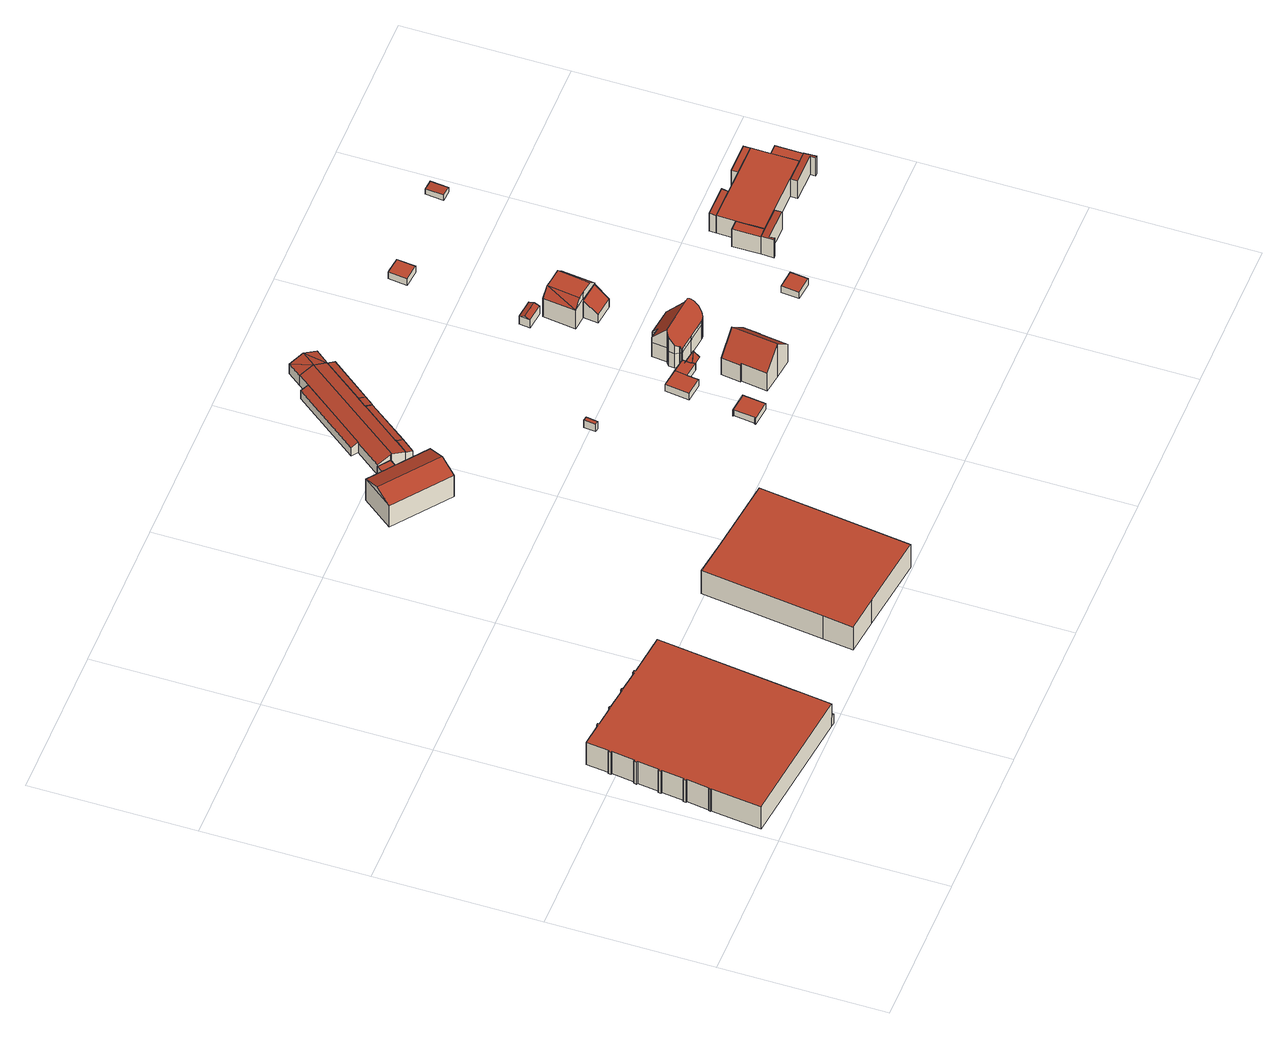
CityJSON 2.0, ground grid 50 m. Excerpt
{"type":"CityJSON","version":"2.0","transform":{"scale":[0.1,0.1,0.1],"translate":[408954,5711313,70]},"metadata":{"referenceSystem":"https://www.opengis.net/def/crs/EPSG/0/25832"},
"CityObjects":{
"building1":{"type":"Building","attributes":{"Gemeindeschluessel":"05978036","Geometrietyp2DReferenz":"3000","function":"31001_3211"},"children":["building1-1","building1-2"]},
"building1-1":{"type":"BuildingPart","attributes":{"roofType":"2100","measuredHeight":3.85},"parents":["building1"],"geometry":[{"type":"MultiSurface","lod":"2","boundaries":[[[0,1,2,3]],[[4,5,6,7]],[[5,0,3,6]],[[5,4,1,0]],[[3,2,7,6]],[[7,2,1,4]]],"semantics":{"surfaces":[{"type":"WallSurface"},{"type":"RoofSurface"},{"type":"GroundSurface"},{"type":"ClosureSurface"}],"values":[0,0,0,1,2,3]}}]},
"building1-2":{"type":"BuildingPart","attributes":{"roofType":"1000","measuredHeight":8.75},"parents":["building1"],"geometry":[{"type":"MultiSurface","lod":"2","boundaries":[[[8,9,10,11]],[[9,12,13,10]],[[12,14,15,13]],[[14,16,17,15]],[[16,18,19,17]],[[18,20,21,19]],[[20,22,23,21]],[[22,24,25,23]],[[24,26,27,25]],[[26,28,29,27]],[[28,30,31,29]],[[30,32,33,31]],[[32,34,35,33]],[[34,36,37,35]],[[36,38,39,37]],[[38,40,41,39]],[[40,42,43,41]],[[42,44,45,43]],[[44,46,47,45]],[[46,48,49,47]],[[48,50,51,49]],[[50,52,53,51]],[[52,54,55,53]],[[54,56,57,55]],[[56,58,59,57]],[[58,60,61,59]],[[60,62,63,61]],[[62,64,65,63]],[[64,66,67,65]],[[66,68,69,67]],[[68,70,71,69]],[[70,72,73,71]],[[72,74,75,73]],[[74,76,77,75]],[[76,78,79,77]],[[78,80,81,79]],[[80,82,83,81]],[[82,84,85,83]],[[84,86,4,7,85]],[[87,8,11,2,1]],[[87,86,84,82,80,78,76,74,72,70,68,66,64,62,60,58,56,54,52,50,48,46,44,42,40,38,36,34,32,30,28,26,24,22,20,18,16,14,12,9,8]],[[11,10,13,15,17,19,21,23,25,27,29,31,33,35,37,39,41,43,45,47,49,51,53,55,57,59,61,63,65,67,69,71,73,75,77,79,81,83,85,7,2]],[[1,4,86,87]],[[1,2,7,4]]],"semantics":{"surfaces":[{"type":"WallSurface"},{"type":"RoofSurface"},{"type":"GroundSurface"},{"type":"ClosureSurface"}],"values":[0,0,0,0,0,0,0,0,0,0,0,0,0,0,0,0,0,0,0,0,0,0,0,0,0,0,0,0,0,0,0,0,0,0,0,0,0,0,0,0,1,2,0,3]}}]},
"building2":{"type":"Building","attributes":{"Gemeindeschluessel":"05978036","Geometrietyp2DReferenz":"3000","function":"31001_3211","roofType":"1000","measuredHeight":9.17},"geometry":[{"type":"MultiSurface","lod":"2","boundaries":[[[88,89,90,91]],[[89,92,93,90]],[[92,94,95,93]],[[94,96,97,95]],[[96,98,99,97]],[[98,100,101,99]],[[100,88,91,101]],[[100,98,96,94,92,89,88]],[[91,90,93,95,97,99,101]]],"semantics":{"surfaces":[{"type":"WallSurface"},{"type":"RoofSurface"},{"type":"GroundSurface"}],"values":[0,0,0,0,0,0,0,1,2]}}]},
"building3":{"type":"Building","attributes":{"Gemeindeschluessel":"05978036","Geometrietyp2DReferenz":"3000","function":"31001_3010"},"children":["building3-1","building3-2"]},
"building3-1":{"type":"BuildingPart","attributes":{"roofType":"1000","measuredHeight":4.16},"parents":["building3"],"geometry":[{"type":"MultiSurface","lod":"2","boundaries":[[[102,103,104,105]],[[103,106,107,104]],[[106,108,109,107]],[[110,102,105,111]],[[110,108,106,103,102]],[[105,104,107,109,111]],[[111,109,108,110]]],"semantics":{"surfaces":[{"type":"WallSurface"},{"type":"RoofSurface"},{"type":"GroundSurface"},{"type":"ClosureSurface"}],"values":[0,0,0,0,1,2,3]}}]},
"building3-2":{"type":"BuildingPart","attributes":{"roofType":"3100","measuredHeight":10.53},"parents":["building3"],"geometry":[{"type":"MultiSurface","lod":"2","boundaries":[[[112,113,114,115]],[[113,116,110,111,114]],[[117,118,119,109,108]],[[118,120,121,119]],[[120,112,115,121]],[[120,122,123,112]],[[117,116,113,123,122,118]],[[118,122,120]],[[112,123,113]],[[115,114,111,109,119,121]],[[108,110,116,117]],[[108,109,111,110]]],"semantics":{"surfaces":[{"type":"WallSurface"},{"type":"RoofSurface"},{"type":"GroundSurface"},{"type":"ClosureSurface"}],"values":[0,0,0,0,0,1,1,0,0,2,0,3]}}]},
"building4":{"type":"Building","attributes":{"Gemeindeschluessel":"05978036","Geometrietyp2DReferenz":"3000","function":"51009_1610","roofType":"2100","measuredHeight":3.65},"geometry":[{"type":"MultiSurface","lod":"2","boundaries":[[[124,125,126,127]],[[125,128,129,126]],[[128,130,131,129]],[[130,124,127,131]],[[130,128,125,124]],[[127,126,129,131]]],"semantics":{"surfaces":[{"type":"WallSurface"},{"type":"RoofSurface"},{"type":"GroundSurface"}],"values":[0,0,0,0,1,2]}}]},
"building5":{"type":"Building","attributes":{"Gemeindeschluessel":"05978036","Geometrietyp2DReferenz":"3000","function":"31001_2500","roofType":"2100","measuredHeight":3},"geometry":[{"type":"MultiSurface","lod":"2","boundaries":[[[132,133,134,135]],[[133,136,137,134]],[[136,138,139,137]],[[138,132,135,139]],[[138,136,133,132]],[[135,134,137,139]]],"semantics":{"surfaces":[{"type":"WallSurface"},{"type":"RoofSurface"},{"type":"GroundSurface"}],"values":[0,0,0,0,1,2]}}]},
"building6":{"type":"Building","attributes":{"name":"Landwirtschaftskammer","Gemeindeschluessel":"05978036","Geometrietyp2DReferenz":"3000","function":"31001_3010"},"children":["building6-1","building6-2","building6-3","building6-4","building6-5"]},
"building6-1":{"type":"BuildingPart","attributes":{"roofType":"2100","measuredHeight":4.06},"parents":["building6"],"geometry":[{"type":"MultiSurface","lod":"2","boundaries":[[[140,141,142,143,144]],[[141,145,146,142]],[[145,147,148,146]],[[147,149,148]],[[145,141,140,147]],[[143,142,146,148]],[[144,149,147,140]],[[144,143,148,149]]],"semantics":{"surfaces":[{"type":"WallSurface"},{"type":"RoofSurface"},{"type":"GroundSurface"},{"type":"ClosureSurface"}],"values":[0,0,0,0,1,2,0,3]}}]},
"building6-2":{"type":"BuildingPart","attributes":{"roofType":"2100","measuredHeight":3.75},"parents":["building6"],"geometry":[{"type":"MultiSurface","lod":"2","boundaries":[[[150,151,152,153]],[[151,154,155,152]],[[156,157,158,159]],[[157,150,153,158]],[[157,156,154,151,150]],[[153,152,155,159,158]],[[159,155,154,156]]],"semantics":{"surfaces":[{"type":"WallSurface"},{"type":"RoofSurface"},{"type":"GroundSurface"},{"type":"ClosureSurface"}],"values":[0,0,0,0,1,2,3]}}]},
"building6-3":{"type":"BuildingPart","attributes":{"roofType":"3100","measuredHeight":5.54},"parents":["building6"],"geometry":[{"type":"MultiSurface","lod":"2","boundaries":[[[160,161,156,159,162]],[[163,164,152,155,154]],[[164,165,166,152]],[[165,167,168,166]],[[167,169,170,168]],[[169,171,172,170]],[[171,144,143,172]],[[149,173,174,175,148]],[[176,160,162,177,178]],[[179,173,149,144,171,169,167]],[[167,165,164,163,161,160,176,180,181,179]],[[162,159,155,152,166,168,170,172,143,148,175,182,183,177]],[[163,154,156,161]],[[154,155,159,156]],[[148,143,144,149]],[[184,174,173,179]],[[182,175,174,185]],[[185,174,184]],[[181,184,179]],[[186,183,182,185]],[[180,186,185,184,181]],[[176,178,186,180]],[[178,177,183,186]]],"semantics":{"surfaces":[{"type":"WallSurface"},{"type":"RoofSurface"},{"type":"GroundSurface"},{"type":"ClosureSurface"}],"values":[0,0,0,0,0,0,0,0,0,1,1,2,0,3,3,0,3,3,0,3,3,0,3]}}]},
"building6-4":{"type":"BuildingPart","attributes":{"roofType":"3100","measuredHeight":5.51},"parents":["building6"],"geometry":[{"type":"MultiSurface","lod":"2","boundaries":[[[174,187,188,175]],[[187,189,190,188]],[[189,191,192,193,190]],[[189,187,194]],[[187,195,194]],[[195,187,174,184,181]],[[194,191,189]],[[191,194,195]],[[175,188,190,193,183,182]],[[192,191,186]],[[175,182,185,174]],[[182,183,186,185]],[[186,183,193,192]],[[195,181,180,186,191]],[[184,174,185]],[[181,184,185,186,180]]],"semantics":{"surfaces":[{"type":"WallSurface"},{"type":"RoofSurface"},{"type":"GroundSurface"},{"type":"ClosureSurface"}],"values":[0,0,0,0,1,1,1,1,2,0,3,3,3,0,3,3]}}]},
"building6-5":{"type":"BuildingPart","attributes":{"roofType":"2100","measuredHeight":3.81},"parents":["building6"],"geometry":[{"type":"MultiSurface","lod":"2","boundaries":[[[192,196,197,193]],[[196,198,199,197]],[[198,178,177,199]],[[198,196,192,186,178]],[[177,183,193,197,199]],[[183,177,178,186]],[[183,186,192,193]]],"semantics":{"surfaces":[{"type":"WallSurface"},{"type":"RoofSurface"},{"type":"GroundSurface"},{"type":"ClosureSurface"}],"values":[0,0,0,1,2,3,3]}}]},
"building7":{"type":"Building","attributes":{"Gemeindeschluessel":"05978036","Geometrietyp2DReferenz":"3000","function":"51009_1610","roofType":"2100","measuredHeight":3.75},"geometry":[{"type":"MultiSurface","lod":"2","boundaries":[[[178,198,200,201]],[[198,202,203,200]],[[202,204,205,203]],[[204,178,201,205]],[[204,202,198,178]],[[201,200,203,205]]],"semantics":{"surfaces":[{"type":"WallSurface"},{"type":"RoofSurface"},{"type":"GroundSurface"}],"values":[0,0,0,0,1,2]}}]},
"building8":{"type":"Building","attributes":{"Gemeindeschluessel":"05978036","Geometrietyp2DReferenz":"3000","function":"31001_2460","roofType":"1000","measuredHeight":2.37},"geometry":[{"type":"MultiSurface","lod":"2","boundaries":[[[206,207,208,209]],[[207,210,211,208]],[[210,212,213,211]],[[212,214,215,213]],[[214,216,217,215]],[[216,218,219,217]],[[218,220,221,219]],[[220,206,209,221]],[[220,218,216,214,212,210,207,206]],[[209,208,211,213,215,217,219,221]]],"semantics":{"surfaces":[{"type":"WallSurface"},{"type":"RoofSurface"},{"type":"GroundSurface"}],"values":[0,0,0,0,0,0,0,0,1,2]}}]},
"building9":{"type":"Building","attributes":{"Gemeindeschluessel":"05978036","Geometrietyp2DReferenz":"3000","function":"31001_2460"},"children":["building9-1","building9-2"]},
"building9-1":{"type":"BuildingPart","attributes":{"roofType":"1000","measuredHeight":2.62},"parents":["building9"],"geometry":[{"type":"MultiSurface","lod":"2","boundaries":[[[222,223,224,225]],[[223,226,227,224]],[[228,229,230,231]],[[229,222,225,230]],[[229,228,226,223,222]],[[225,224,227,231,230]],[[231,227,226,228]]],"semantics":{"surfaces":[{"type":"WallSurface"},{"type":"RoofSurface"},{"type":"GroundSurface"},{"type":"ClosureSurface"}],"values":[0,0,0,0,1,2,3]}}]},
"building9-2":{"type":"BuildingPart","attributes":{"roofType":"1000","measuredHeight":2.63},"parents":["building9"],"geometry":[{"type":"MultiSurface","lod":"2","boundaries":[[[232,233,227,226]],[[232,234,235,233]],[[234,236,237,235]],[[236,238,239,237]],[[238,240,241,239]],[[240,242,243,241]],[[242,228,231,243]],[[242,240,238,236,234,232,226,228]],[[231,227,233,235,237,239,241,243]],[[226,227,231,228]]],"semantics":{"surfaces":[{"type":"WallSurface"},{"type":"RoofSurface"},{"type":"GroundSurface"},{"type":"ClosureSurface"}],"values":[0,0,0,0,0,0,0,1,2,3]}}]},
"building10":{"type":"Building","attributes":{"Gemeindeschluessel":"05978036","Geometrietyp2DReferenz":"3000","function":"31001_1000","roofType":"3100","measuredHeight":12.98},"geometry":[{"type":"MultiSurface","lod":"2","boundaries":[[[244,245,246,247]],[[245,248,249,246]],[[248,250,251,249]],[[250,252,253,251]],[[252,254,255,253]],[[254,256,257,255]],[[256,258,259,257]],[[258,260,261,259]],[[260,262,263,261]],[[262,244,247,263]],[[258,256,254,252,250,248]],[[248,245,244,262,260,258]],[[247,246,249,251,253,255,257,259,261,263]]],"semantics":{"surfaces":[{"type":"WallSurface"},{"type":"RoofSurface"},{"type":"GroundSurface"}],"values":[0,0,0,0,0,0,0,0,0,0,1,1,2]}}]},
"building11":{"type":"Building","attributes":{"Gemeindeschluessel":"05978036","Geometrietyp2DReferenz":"3000","function":"31001_2460","roofType":"5000","measuredHeight":3.16},"geometry":[{"type":"MultiSurface","lod":"2","boundaries":[[[264,265,266]],[[267,264,266,268]],[[269,264,267]],[[270,264,269]],[[264,270,265]],[[269,267,268]],[[269,268,266,265,270]]],"semantics":{"surfaces":[{"type":"RoofSurface"},{"type":"WallSurface"},{"type":"GroundSurface"}],"values":[0,0,0,0,0,1,2]}}]},
"building12":{"type":"Building","attributes":{"Gemeindeschluessel":"05978036","Geometrietyp2DReferenz":"3000","function":"31001_1000","roofType":"5000","measuredHeight":12.78},"geometry":[{"type":"MultiSurface","lod":"2","boundaries":[[[271,272,273,274]],[[272,275,276,273]],[[275,277,278,276]],[[277,279,280,278]],[[279,281,282,280]],[[281,283,284,282]],[[283,285,286,284]],[[285,287,288,286]],[[287,289,290,288]],[[289,291,292,290]],[[291,293,294,292]],[[293,295,296,294]],[[295,297,298,296]],[[297,299,300,298]],[[299,301,302,300]],[[301,303,304,302]],[[303,305,306,304]],[[305,307,308,306]],[[307,309,310,308]],[[309,311,312,310]],[[311,313,314,312]],[[313,315,316,314]],[[315,317,318,316]],[[317,319,320,318]],[[319,321,322,320]],[[321,323,324,322]],[[323,325,326,324]],[[325,327,328,326]],[[327,329,330,328]],[[329,331,332,330]],[[331,333,334,332]],[[333,335,336,334]],[[335,337,338,336]],[[337,339,340,338]],[[339,341,342,340]],[[341,343,344,342]],[[343,345,346,344]],[[345,347,348,346]],[[347,349,350,348]],[[349,351,352,350]],[[351,353,354,352]],[[353,355,356,354]],[[355,357,358,356]],[[357,359,360,358]],[[359,361,362,360]],[[361,363,364,362]],[[363,365,366,364]],[[365,367,368,366]],[[367,369,370,368]],[[369,371,372,370]],[[371,271,274,372]],[[373,374,375,376,377,378,287,285,379,380,381,382,383]],[[384,385,386,387,388,389,390,391,392,393,394,395,382,381,396,397,398,399,400,401,402,403,404,405,406,407,408,409,410,411,412,413,414,415,416,417,418,419,420,421,422,423,424,425]],[[323,384,425,325]],[[425,424,325]],[[325,424,423,327]],[[327,423,422,329]],[[329,422,421,331]],[[331,421,420,333]],[[333,420,419,335]],[[335,419,418,337]],[[337,418,417,339]],[[339,417,416,341]],[[341,416,415,343]],[[343,415,414,345]],[[345,414,413,347]],[[347,413,412,349]],[[349,412,411,351]],[[351,411,410,353]],[[353,410,409,355]],[[355,409,408,357]],[[357,408,407,359]],[[359,407,406,361]],[[361,406,405,363]],[[363,405,404,365]],[[365,404,403,367]],[[367,403,402,369]],[[369,402,401,371]],[[371,401,400,271]],[[271,400,399,272]],[[272,399,398,275]],[[275,398,397,277]],[[277,397,396,279]],[[279,396,381,380,281]],[[303,395,394,305]],[[301,383,382,395,303]],[[305,394,393,307]],[[393,392,307]],[[307,392,391,309]],[[309,391,390,311]],[[315,388,387,317]],[[313,389,388,315]],[[317,387,386,319]],[[319,386,385,321]],[[321,385,384,323]],[[299,373,383,301]],[[281,380,379,283]],[[283,379,285]],[[287,378,289]],[[289,378,377,291]],[[291,377,376,293]],[[293,376,375,295]],[[295,375,374,297]],[[311,390,389,313]],[[297,374,373,299]],[[274,273,276,278,280,282,284,286,288,290,292,294,296,298,300,302,304,306,308,310,312,314,316,318,320,322,324,326,328,330,332,334,336,338,340,342,344,346,348,350,352,354,356,358,360,362,364,366,368,370,372]]],"semantics":{"surfaces":[{"type":"WallSurface"},{"type":"RoofSurface"},{"type":"GroundSurface"}],"values":[0,0,0,0,0,0,0,0,0,0,0,0,0,0,0,0,0,0,0,0,0,0,0,0,0,0,0,0,0,0,0,0,0,0,0,0,0,0,0,0,0,0,0,0,0,0,0,0,0,0,0,1,1,0,0,0,0,0,0,0,0,0,0,0,0,0,0,0,0,0,0,0,0,0,0,0,0,0,0,0,0,0,0,0,0,0,0,0,0,0,0,0,0,0,0,0,0,0,0,0,0,0,0,0,0,2]}}]},
"building13":{"type":"Building","attributes":{"Gemeindeschluessel":"05978036","Geometrietyp2DReferenz":"3000","function":"31001_2460","roofType":"3100","measuredHeight":3.78},"geometry":[{"type":"MultiSurface","lod":"2","boundaries":[[[426,427,428,429]],[[427,430,431,428]],[[430,432,433,431]],[[432,426,429,433]],[[430,427,434]],[[426,432,435]],[[427,426,435,434]],[[432,430,434,435]],[[429,428,431,433]]],"semantics":{"surfaces":[{"type":"WallSurface"},{"type":"RoofSurface"},{"type":"GroundSurface"}],"values":[0,0,0,0,0,0,1,1,2]}}]},
"building14":{"type":"Building","attributes":{"Gemeindeschluessel":"05978036","Geometrietyp2DReferenz":"3000","function":"31001_1000"},"children":["building14-1","building14-2"]},
"building14-1":{"type":"BuildingPart","attributes":{"roofType":"2100","measuredHeight":6.96},"parents":["building14"],"geometry":[{"type":"MultiSurface","lod":"2","boundaries":[[[436,437,438,439]],[[440,441,442,443]],[[441,436,439,442]],[[441,440,437,436]],[[439,438,443,442]],[[440,443,438,437]]],"semantics":{"surfaces":[{"type":"WallSurface"},{"type":"RoofSurface"},{"type":"GroundSurface"},{"type":"ClosureSurface"}],"values":[0,0,0,1,2,3]}}]},
"building14-2":{"type":"BuildingPart","attributes":{"roofType":"9999","measuredHeight":10.01},"parents":["building14"],"geometry":[{"type":"MultiSurface","lod":"2","boundaries":[[[444,445,446,447]],[[445,448,443,446]],[[448,440,443]],[[449,450,451,438,437]],[[450,444,447,451]],[[450,452,444]],[[452,450,453]],[[448,445,454]],[[454,455,448]],[[456,452,453,457,455,454]],[[448,455,457,449]],[[449,457,453,450]],[[444,452,456,454,445]],[[447,446,443,438,451]],[[437,440,448,449]],[[437,438,443,440]]],"semantics":{"surfaces":[{"type":"WallSurface"},{"type":"RoofSurface"},{"type":"GroundSurface"},{"type":"ClosureSurface"}],"values":[0,0,0,0,0,1,1,1,1,1,0,0,0,2,0,3]}}]},
"building15":{"type":"Building","attributes":{"Gemeindeschluessel":"05978036","Geometrietyp2DReferenz":"3000","function":"31001_2460","roofType":"1000","measuredHeight":2.58},"geometry":[{"type":"MultiSurface","lod":"2","boundaries":[[[458,459,460,461]],[[459,462,463,460]],[[462,464,465,463]],[[464,466,467,465]],[[466,458,461,467]],[[466,464,462,459,458]],[[461,460,463,465,467]]],"semantics":{"surfaces":[{"type":"WallSurface"},{"type":"RoofSurface"},{"type":"GroundSurface"}],"values":[0,0,0,0,0,1,2]}}]},
"building16":{"type":"Building","attributes":{"Gemeindeschluessel":"05978036","Geometrietyp2DReferenz":"3000","function":"31001_2460","roofType":"1000","measuredHeight":2.5},"geometry":[{"type":"MultiSurface","lod":"2","boundaries":[[[468,469,470,471]],[[469,472,473,470]],[[472,474,475,473]],[[474,468,471,475]],[[474,472,469,468]],[[471,470,473,475]]],"semantics":{"surfaces":[{"type":"WallSurface"},{"type":"RoofSurface"},{"type":"GroundSurface"}],"values":[0,0,0,0,1,2]}}]},
"building17":{"type":"Building","attributes":{"Gemeindeschluessel":"05978036","Geometrietyp2DReferenz":"3000","function":"31001_3060"},"children":["building17-1","building17-2","building17-3","building17-4","building17-5","building17-6","building17-7"]},
"building17-1":{"type":"BuildingPart","attributes":{"roofType":"1000","measuredHeight":7.05},"parents":["building17"],"geometry":[{"type":"MultiSurface","lod":"2","boundaries":[[[476,477,478,479,480,481]],[[482,483,484,485]],[[486,487,488,489,490,491]],[[492,493,494,495,496,497]],[[493,492,487,486,498,482,485,499,477,476]],[[480,479,500,484,483,501,490,489,496,495]],[[502,478,477,499]],[[502,500,479,478]],[[484,500,502,499,485]],[[501,483,482,498,503]],[[491,503,498,486]],[[491,490,501,503]],[[497,488,487,492]],[[497,496,489,488]],[[481,494,493,476]],[[481,480,495,494]]],"semantics":{"surfaces":[{"type":"WallSurface"},{"type":"RoofSurface"},{"type":"GroundSurface"},{"type":"ClosureSurface"}],"values":[0,0,0,0,1,2,0,3,3,3,0,3,0,3,0,3]}}]},
"building17-2":{"type":"BuildingPart","attributes":{"roofType":"2100","measuredHeight":7.25},"parents":["building17"],"geometry":[{"type":"MultiSurface","lod":"2","boundaries":[[[504,505,506,507,508]],[[505,509,510,506]],[[509,511,512,510]],[[511,513,514,512]],[[513,485,484,514]],[[513,511,509,505,504,499,485]],[[484,500,507,506,510,512,514]],[[508,502,499,504]],[[500,484,485,499,502]],[[508,507,500,502]]],"semantics":{"surfaces":[{"type":"WallSurface"},{"type":"RoofSurface"},{"type":"GroundSurface"},{"type":"ClosureSurface"}],"values":[0,0,0,0,0,1,2,0,3,3]}}]},
"building17-3":{"type":"BuildingPart","attributes":{"roofType":"2100","measuredHeight":7.29},"parents":["building17"],"geometry":[{"type":"MultiSurface","lod":"2","boundaries":[[[515,516,517,518]],[[516,519,520,517]],[[519,521,522,520]],[[521,523,524,525,522]],[[482,515,518,483]],[[482,498,523,521,519,516,515]],[[518,517,520,522,525,501,483]],[[503,524,523,498]],[[483,501,503,498,482]],[[503,501,525,524]]],"semantics":{"surfaces":[{"type":"WallSurface"},{"type":"RoofSurface"},{"type":"GroundSurface"},{"type":"ClosureSurface"}],"values":[0,0,0,0,0,1,2,0,3,3]}}]},
"building17-4":{"type":"BuildingPart","attributes":{"roofType":"1000","measuredHeight":6.91},"parents":["building17"],"geometry":[{"type":"MultiSurface","lod":"2","boundaries":[[[494,526,527,495]],[[526,528,529,527]],[[528,481,480,529]],[[481,528,526,494]],[[495,527,529,480]],[[495,480,481,494]]],"semantics":{"surfaces":[{"type":"WallSurface"},{"type":"RoofSurface"},{"type":"GroundSurface"},{"type":"ClosureSurface"}],"values":[0,0,0,1,2,3]}}]},
"building17-5":{"type":"BuildingPart","attributes":{"roofType":"1000","measuredHeight":6.96},"parents":["building17"],"geometry":[{"type":"MultiSurface","lod":"2","boundaries":[[[478,530,531,479]],[[530,508,507,531]],[[502,508,530,478]],[[479,531,507,500]],[[507,508,502,500]],[[479,500,502,478]]],"semantics":{"surfaces":[{"type":"WallSurface"},{"type":"RoofSurface"},{"type":"GroundSurface"},{"type":"ClosureSurface"}],"values":[0,0,1,2,3,3]}}]},
"building17-6":{"type":"BuildingPart","attributes":{"roofType":"1000","measuredHeight":6.93},"parents":["building17"],"geometry":[{"type":"MultiSurface","lod":"2","boundaries":[[[524,532,533,525]],[[532,491,490,533]],[[491,532,524,503]],[[501,525,533,490]],[[501,503,524,525]],[[501,490,491,503]]],"semantics":{"surfaces":[{"type":"WallSurface"},{"type":"RoofSurface"},{"type":"GroundSurface"},{"type":"ClosureSurface"}],"values":[0,0,1,2,3,3]}}]},
"building17-7":{"type":"BuildingPart","attributes":{"roofType":"2100","measuredHeight":7.16},"parents":["building17"],"geometry":[{"type":"MultiSurface","lod":"2","boundaries":[[[488,534,535,489]],[[534,536,537,535]],[[536,497,496,537]],[[497,536,534,488]],[[489,535,537,496]],[[489,496,497,488]]],"semantics":{"surfaces":[{"type":"WallSurface"},{"type":"RoofSurface"},{"type":"GroundSurface"},{"type":"ClosureSurface"}],"values":[0,0,0,1,2,3]}}]},
"building18":{"type":"Building","attributes":{"Gemeindeschluessel":"05978036","Geometrietyp2DReferenz":"3000","function":"31001_9998","roofType":"2100","measuredHeight":2.12},"geometry":[{"type":"MultiSurface","lod":"2","boundaries":[[[538,539,540,541]],[[539,542,543,540]],[[542,544,545,543]],[[544,538,541,545]],[[544,542,539,538]],[[541,540,543,545]]],"semantics":{"surfaces":[{"type":"WallSurface"},{"type":"RoofSurface"},{"type":"GroundSurface"}],"values":[0,0,0,0,1,2]}}]}
},
"vertices":[
[446,2,62],[435,3,63],[435,3,24],[446,2,24],[448,105,63],[459,103,62],[459,103,24],[448,105,24],
[10,55,112],[28,206,112],[28,206,24],[10,55,24],[25,206,112],[25,206,24],[26,213,112],[26,213,24],[29,213,112],[29,213,24],[38,281,112],[38,281,24],[34,281,112],[34,281,24],[35,290,112],[35,290,24],[39,289,112],[39,289,24],[47,356,112],[47,356,24],[43,356,112],[43,356,24],[44,365,112],[44,365,24],[48,364,112],[48,364,24],[56,429,112],[56,429,24],[52,430,112],[52,430,24],[54,439,112],[54,439,24],[57,439,112],[57,439,24],[66,508,112],[66,508,24],[62,508,112],[62,508,24],[63,517,112],[63,517,24],[67,516,112],[67,516,24],[75,585,112],[75,585,24],[145,576,112],[145,576,24],[145,580,112],[145,580,24],[152,579,112],[152,579,24],[152,575,112],[152,575,24],[216,567,112],[216,567,24],[217,571,112],[217,571,24],[223,570,112],[223,570,24],[223,567,112],[223,567,24],[290,558,112],[290,558,24],[291,562,112],[291,562,24],[297,561,112],[297,561,24],[296,558,112],[296,558,24],[362,549,112],[362,549,24],[362,553,112],[362,553,24],[371,552,112],[371,552,24],[370,548,112],[370,548,24],[501,532,112],[501,532,24],[448,105,112],[435,3,112],
[719,44,116],[731,135,116],[731,135,25],[719,44,25],[778,504,116],[778,504,25],[890,489,116],[890,489,25],[1121,460,116],[1121,460,25],[1062,0,116],[1062,0,25],[831,30,116],[831,30,25],
[903,1487,47],[905,1486,47],[905,1486,5],[903,1487,5],[938,1461,47],[938,1461,5],[905,1417,47],[905,1417,5],[870,1444,47],[870,1444,5],
[740,1394,89],[812,1488,89],[812,1488,5],[740,1394,5],[870,1444,89],[905,1417,89],[978,1361,89],[978,1361,5],[906,1266,89],[906,1266,5],[942,1313,111],[776,1441,111],
[1008,1472,50],[1027,1457,42],[1027,1457,14],[1008,1472,14],[995,1417,42],[995,1417,14],[976,1431,50],[976,1431,14],
[1260,978,52],[1249,979,51],[1249,979,22],[1260,978,22],[1253,1015,51],[1253,1015,22],[1265,1013,52],[1265,1013,22],
[965,1564,54],[947,1578,45],[947,1578,13],[965,1564,13],[965,1564,52],[1101,1779,45],[1101,1779,13],[1119,1765,54],[1119,1765,13],[1119,1765,53],
[1027,1457,41],[1008,1472,51],[1008,1472,13],[1027,1457,13],[1007,1472,51],[1007,1472,13],[1100,1594,51],[1120,1579,41],[1120,1579,13],[1100,1594,13],
[1100,1595,53],[1100,1594,53],[1100,1595,13],[1007,1472,52],[1008,1472,52],[976,1431,52],[976,1431,13],[941,1459,69],[941,1459,13],[938,1461,68],[938,1461,13],[905,1486,52],[905,1486,13],[1145,1799,53],[1145,1799,52],[1145,1799,13],[1121,1622,53],[1121,1622,13],[1121,1622,51],[1180,1772,69],[1215,1745,53],[1181,1771,68],[1180,1772,13],[1215,1745,13],[1180,1772,68],[1180,1772,52],[1215,1745,52],
[1177,1840,52],[1177,1840,13],[1248,1785,52],[1248,1785,13],[1216,1744,52],[1216,1744,51],[1216,1744,13],[1213,1813,69],[1181,1771,69],
[1236,1729,42],[1236,1729,13],[1141,1606,42],[1141,1606,13],
[1141,1606,14],[1121,1622,14],[1120,1579,42],[1120,1579,14],[1100,1595,51],[1100,1595,14],
[1426,644,49],[1427,646,49],[1427,646,26],[1426,644,26],[1488,639,49],[1488,639,26],[1480,570,49],[1480,570,26],[1417,577,49],[1417,577,26],[1418,580,49],[1418,580,26],[1421,579,49],[1421,579,26],[1428,644,49],[1428,644,26],
[1443,778,50],[1453,852,50],[1453,852,24],[1443,778,24],[1511,844,50],[1511,844,24],[1505,806,50],[1501,771,50],[1501,771,24],[1505,806,24],
[1551,839,50],[1551,839,24],[1551,838,50],[1551,838,24],[1555,838,50],[1555,838,24],[1552,812,50],[1552,812,24],[1554,811,50],[1554,811,24],[1554,800,50],[1554,800,24],
[1676,661,97],[1665,573,97],[1665,573,27],[1676,661,27],[1605,581,157],[1605,581,27],[1544,589,97],[1544,589,27],[1555,668,97],[1555,668,27],[1551,668,94],[1551,668,27],[1559,727,94],[1559,727,27],[1622,719,157],[1622,719,27],[1686,710,94],[1686,710,27],[1680,660,94],[1680,660,27],
[1591,820,56],[1602,805,25],[1606,831,25],[1554,825,56],[1555,838,25],[1552,812,25],[1554,811,25],
[1551,845,80],[1543,856,80],[1543,856,23],[1551,845,23],[1545,874,80],[1545,874,23],[1556,882,80],[1556,882,23],[1557,882,80],[1557,882,23],[1562,930,80],[1562,930,23],[1597,925,80],[1597,925,23],[1599,941,80],[1599,941,23],[1682,931,80],[1682,931,23],[1675,874,80],[1675,874,23],[1676,874,80],[1676,874,23],[1678,874,80],[1678,874,23],[1681,873,80],[1681,873,23],[1683,872,80],[1683,872,23],[1685,871,80],[1685,871,23],[1686,870,80],[1686,870,23],[1688,869,80],[1688,869,23],[1690,867,80],[1690,867,23],[1692,865,80],[1692,865,23],[1692,864,80],[1692,864,23],[1694,862,80],[1694,862,23],[1695,860,80],[1695,860,23],[1696,858,80],[1696,858,23],[1697,856,80],[1697,856,23],[1697,854,80],[1697,854,23],[1697,852,80],[1697,852,23],[1697,849,80],[1697,849,23],[1697,846,80],[1697,846,23],[1697,843,80],[1697,843,23],[1696,841,80],[1696,841,23],[1695,838,80],[1695,838,23],[1694,837,80],[1694,837,23],[1693,835,80],[1693,835,23],[1692,833,80],[1692,833,23],[1690,831,80],[1690,831,23],[1688,829,80],[1688,829,23],[1687,829,80],[1687,829,23],[1685,827,80],[1685,827,23],[1683,826,80],[1683,826,23],[1681,825,80],[1681,825,23],[1679,825,80],[1679,825,23],[1677,824,80],[1677,824,23],[1675,824,80],[1675,824,23],[1672,823,80],[1672,823,23],[1670,824,80],[1670,824,23],[1669,824,80],[1669,824,23],[1606,831,80],[1606,831,23],[1555,838,80],[1555,838,23],[1551,838,80],[1551,838,23],[1551,839,80],[1551,839,23],[1552,845,80],[1552,845,23],[1685,871,149],[1683,872,148],[1681,873,147],[1678,874,147],[1676,874,147],[1675,874,147],[1597,925,99],[1562,930,99],[1557,885,151],[1687,870,151],[1686,870,150],[1697,849,128],[1697,852,131],[1697,854,134],[1697,856,136],[1696,858,138],[1695,860,140],[1694,862,143],[1692,864,145],[1692,865,145],[1692,865,146],[1690,867,148],[1688,869,150],[1557,882,146],[1556,882,146],[1545,874,136],[1543,856,114],[1551,845,104],[1552,845,104],[1551,839,97],[1551,838,95],[1555,838,95],[1606,831,95],[1669,824,95],[1670,824,95],[1672,823,95],[1675,824,96],[1677,824,97],[1679,825,97],[1681,825,99],[1683,826,100],[1685,827,102],[1687,829,104],[1688,829,104],[1690,831,106],[1692,833,109],[1693,835,111],[1694,837,113],[1695,838,116],[1696,841,118],[1697,843,121],[1697,846,124],[1697,846,125],
[1556,1311,53],[1613,1304,53],[1613,1304,21],[1556,1311,21],[1609,1270,53],[1609,1270,21],[1552,1277,53],[1552,1277,21],[1611,1287,59],[1554,1294,59],
[1629,1109,56],[1634,1153,93],[1634,1153,24],[1629,1109,24],[1701,1145,93],[1695,1101,56],[1695,1101,24],[1701,1145,24],
[1600,1258,98],[1713,1244,98],[1713,1244,24],[1600,1258,24],[1701,1145,98],[1634,1153,98],[1588,1159,98],[1588,1159,24],[1625,1255,124],[1613,1156,124],[1687,1247,124],[1675,1148,124],[1651,1251,124],[1634,1153,124],
[1588,1647,46],[1595,1704,46],[1595,1704,20],[1588,1647,20],[1605,1703,46],[1605,1703,20],[1647,1698,46],[1647,1698,20],[1640,1641,46],[1640,1641,20],
[1954,617,51],[1898,623,51],[1898,623,26],[1954,617,26],[1903,678,51],[1903,678,26],[1960,672,51],[1960,672,26],
[2321,916,94],[2320,858,94],[2320,858,93],[2320,858,24],[2321,916,24],[2321,916,93],[2125,777,94],[2125,777,24],[2248,775,24],[2248,775,94],[2052,862,94],[2053,919,94],[2053,919,92],[2053,919,24],[2052,862,24],[2052,862,93],[2150,918,94],[2225,917,94],[2225,917,93],[2225,917,24],[2150,918,24],[2150,918,92],[2051,778,94],[2319,774,94],[2319,774,24],[2051,778,24],[2319,774,93],[2051,778,93],
[2351,774,94],[2351,736,96],[2351,736,24],[2351,774,24],[2351,774,93],[2344,736,96],[2344,736,24],[2344,752,95],[2344,752,24],[2248,753,95],[2248,753,24],
[2125,755,95],[2026,756,95],[2026,756,24],[2125,755,24],[2026,740,96],[2026,740,24],[2019,740,96],[2019,740,24],[2020,778,94],[2020,778,93],[2020,778,24],
[2225,938,93],[2225,938,24],[2321,937,93],[2321,937,24],
[2352,858,93],[2352,858,24],
[2020,862,93],[2020,862,24],
[2053,940,95],[2053,940,24],[2150,939,95],[2150,939,24],
[1923,1715,42],[1956,1712,40],[1956,1712,21],[1923,1715,21],[1951,1657,40],[1951,1657,21],[1918,1660,42],[1918,1660,21]
]}
